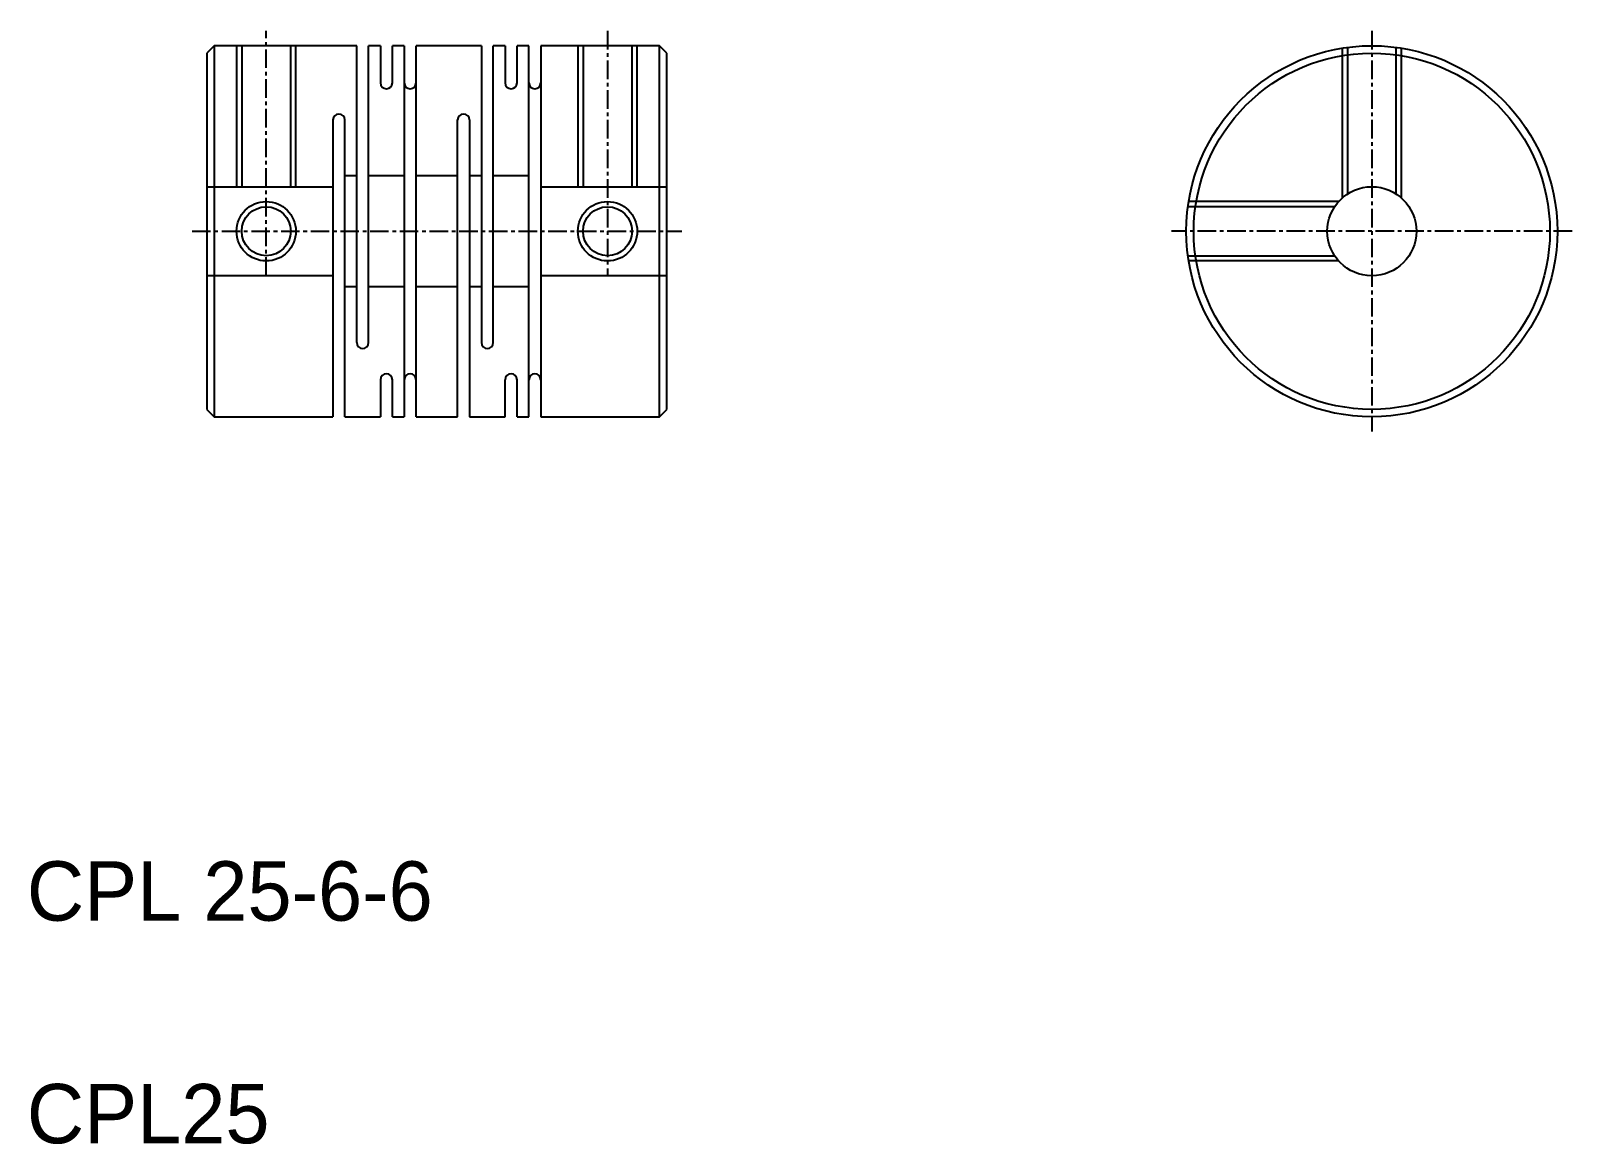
# Model space of a CAD drawing. Extents: x 191 to 295, y 111 to 186.
import ezdxf

# ---------------------------------------------------------------- set-up
doc = ezdxf.new("R2010")
doc.units = 0
doc.linetypes.add('CENTER', pattern=[2, 1.25, -0.25, 0.25, -0.25])
doc.linetypes.add('DASHED', pattern=[19.05, 12.7, -6.35])
doc.layers.get('0').update_dxf_attribs({"linetype": 'CONTINUOUS'})
doc.layers.add('CENTER', color=1, linetype='CENTER')

msp = doc.modelspace()

# ---------------------------------------------------------------- linework, layer by layer
for p, q in [((203.32, 184.9), (202.82, 184.4)), ((203.32, 184.9), (203.32, 159.9)), ((212.92, 184.9), (203.32, 184.9)), ((212.92, 164.9), (212.92, 184.9)), ((213.72, 164.9), (213.72, 184.9)), ((214.52, 184.9), (213.72, 184.9)), ((214.52, 184.9), (214.52, 182.4)), ((215.32, 182.4), (215.32, 184.9)), ((216.12, 184.9), (215.32, 184.9)), ((216.12, 184.9), (216.12, 159.9)), ((216.92, 159.9), (216.92, 184.9)), ((221.32, 184.9), (216.92, 184.9)), ((221.32, 184.9), (221.32, 164.9)), ((222.12, 164.9), (222.12, 184.9)), ((222.92, 184.9), (222.12, 184.9)), ((222.92, 184.9), (222.92, 182.4)), ((223.72, 182.4), (223.72, 184.9)), ((224.52, 184.9), (223.72, 184.9)), ((224.52, 159.9), (224.52, 184.9)), ((225.32, 184.9), (225.32, 159.9)), ((233.32, 184.9), (225.32, 184.9)), ((233.32, 159.9), (233.32, 184.9)), ((233.82, 184.4), (233.32, 184.9)), ((202.82, 184.4), (202.82, 160.4)), ((233.82, 160.4), (233.82, 184.4)), ((211.32, 179.9), (211.32, 159.9)), ((212.12, 159.9), (212.12, 179.9)), ((219.72, 159.9), (219.72, 179.9)), ((220.52, 179.9), (220.52, 159.9)), ((214.52, 162.4), (214.52, 159.9)), ((215.32, 159.9), (215.32, 162.4)), ((222.92, 159.9), (222.92, 162.4)), ((223.72, 159.9), (223.72, 162.4)), ((202.82, 160.4), (203.32, 159.9)), ((233.32, 159.9), (233.82, 160.4)), ((203.32, 159.9), (211.32, 159.9)), ((212.12, 159.9), (214.52, 159.9)), ((215.32, 159.9), (216.12, 159.9)), ((216.92, 159.9), (219.72, 159.9)), ((220.52, 159.9), (222.92, 159.9)), ((221.12, 159.9), (221.12, 159.9)), ((221.72, 159.9), (221.72, 159.9)), ((223.72, 159.9), (224.52, 159.9)), ((225.32, 159.9), (233.32, 159.9))]:
    msp.add_line(p, q)
at = {"color": 3, "linetype": 'DASHED'}
for p, q in [((204.82, 184.9), (204.82, 175.4)), ((205.17, 184.9), (205.17, 175.4)), ((208.47, 175.4), (208.47, 184.9)), ((208.82, 175.4), (208.82, 184.9)), ((227.82, 184.9), (227.82, 175.4)), ((228.17, 184.9), (228.17, 175.4)), ((231.47, 175.4), (231.47, 184.9)), ((231.82, 175.4), (231.82, 184.9)), ((279.32, 184.74), (279.32, 174.64)), ((279.67, 184.79), (279.67, 174.91)), ((282.97, 174.91), (282.97, 184.79)), ((283.32, 174.64), (283.32, 184.74)), ((212.12, 176.15), (212.92, 176.15)), ((213.72, 176.15), (216.12, 176.15)), ((216.92, 176.15), (219.72, 176.15)), ((220.52, 176.15), (221.32, 176.15)), ((222.12, 176.15), (224.52, 176.15)), ((202.82, 175.4), (211.32, 175.4)), ((225.32, 175.4), (233.82, 175.4)), ((278.81, 174.05), (268.93, 174.05)), ((279.08, 174.4), (268.98, 174.4)), ((268.93, 170.75), (278.81, 170.75)), ((279.08, 170.4), (268.98, 170.4)), ((211.32, 169.4), (202.82, 169.4)), ((233.82, 169.4), (225.32, 169.4)), ((212.92, 168.65), (212.12, 168.65)), ((216.12, 168.65), (213.72, 168.65)), ((219.72, 168.65), (216.92, 168.65)), ((221.32, 168.65), (220.52, 168.65)), ((224.52, 168.65), (222.12, 168.65))]:
    msp.add_line(p, q, dxfattribs=at)
for centre, radius in [((281.32, 172.4), 12.5), ((281.32, 172.4), 12), ((281.32, 172.4), 3), ((206.82, 172.4), 1.65), ((229.82, 172.4), 1.65)]:
    msp.add_circle(centre, radius)
at = {"color": 3, "linetype": 'CONTINUOUS'}
for centre in [(206.82, 172.4), (229.82, 172.4)]:
    msp.add_circle(centre, 2, dxfattribs=at)
for centre, start, end in [((214.92, 182.4), 180, 0), ((216.52, 182.4), 180, 0), ((223.32, 182.4), 180, 0), ((224.92, 182.4), 180, 0), ((211.72, 179.9), 0, 180), ((220.12, 179.9), 0, 180), ((213.32, 164.9), 180, 0), ((221.72, 164.9), 180, 0), ((214.92, 162.4), 0, 180), ((216.52, 162.4), 0, 180), ((223.32, 162.4), 0, 180), ((224.92, 162.4), 0, 180)]:
    msp.add_arc(centre, 0.4, start, end)
at = {"layer": 'CENTER', "color": 1, "linetype": 'CENTER'}
for p, q in [((206.82, 169.4), (206.82, 185.9)), ((229.82, 185.9), (229.82, 169.4)), ((281.32, 185.9), (281.32, 158.9)), ((201.82, 172.4), (234.82, 172.4)), ((294.82, 172.4), (267.82, 172.4))]:
    msp.add_line(p, q, dxfattribs=at)

# ---------------------------------------------------------------- texts
for s, p in [('CPL 25-6-6', (190.69, 125.95)), ('CPL25', (190.69, 110.95))]:
    msp.add_text(s, height=4).set_placement(p)

doc.saveas('drawing.dxf')
